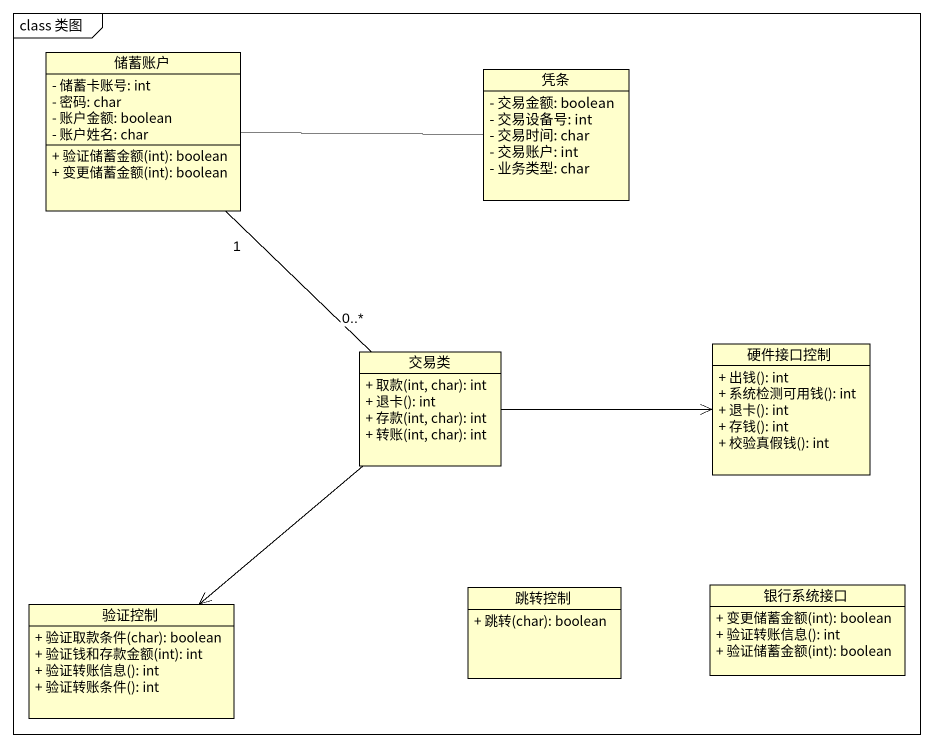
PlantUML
@startuml
mainframe class 类图
hide circle
hide empty members
skinparam classAttributeIconSize 0
class 储蓄账户 {
  - 储蓄卡账号: int
  - 密码: char
  - 账户金额: boolean
  - 账户姓名: char
  + 验证储蓄金额(int): boolean
  + 变更储蓄金额(int): boolean
}
class 凭条 {
  - 交易金额: boolean
  - 交易设备号: int
  - 交易时间: char
  - 交易账户: int
  - 业务类型: char
}
class 交易类 {
  + 取款(int, char): int
  + 退卡(): int
  + 存款(int, char): int
  + 转账(int, char): int
}
class 硬件接口控制 {
  + 出钱(): int
  + 系统检测可用钱(): int
  + 退卡(): int
  + 存钱(): int
  + 校验真假钱(): int
}
class 验证控制 {
  + 验证取款条件(char): boolean
  + 验证钱和存款金额(int): int
  + 验证转账信息(): int
  + 验证转账条件(): int
}
class 跳转控制 {
  + 跳转(char): boolean
}
class 银行系统接口 {
  + 变更储蓄金额(int): boolean
  + 验证转账信息(): int
  + 验证储蓄金额(int): boolean
}
储蓄账户 -right- 凭条
储蓄账户 "1" -- "0..*" 交易类
交易类 -right-> 硬件接口控制
交易类 --> 验证控制
@enduml
